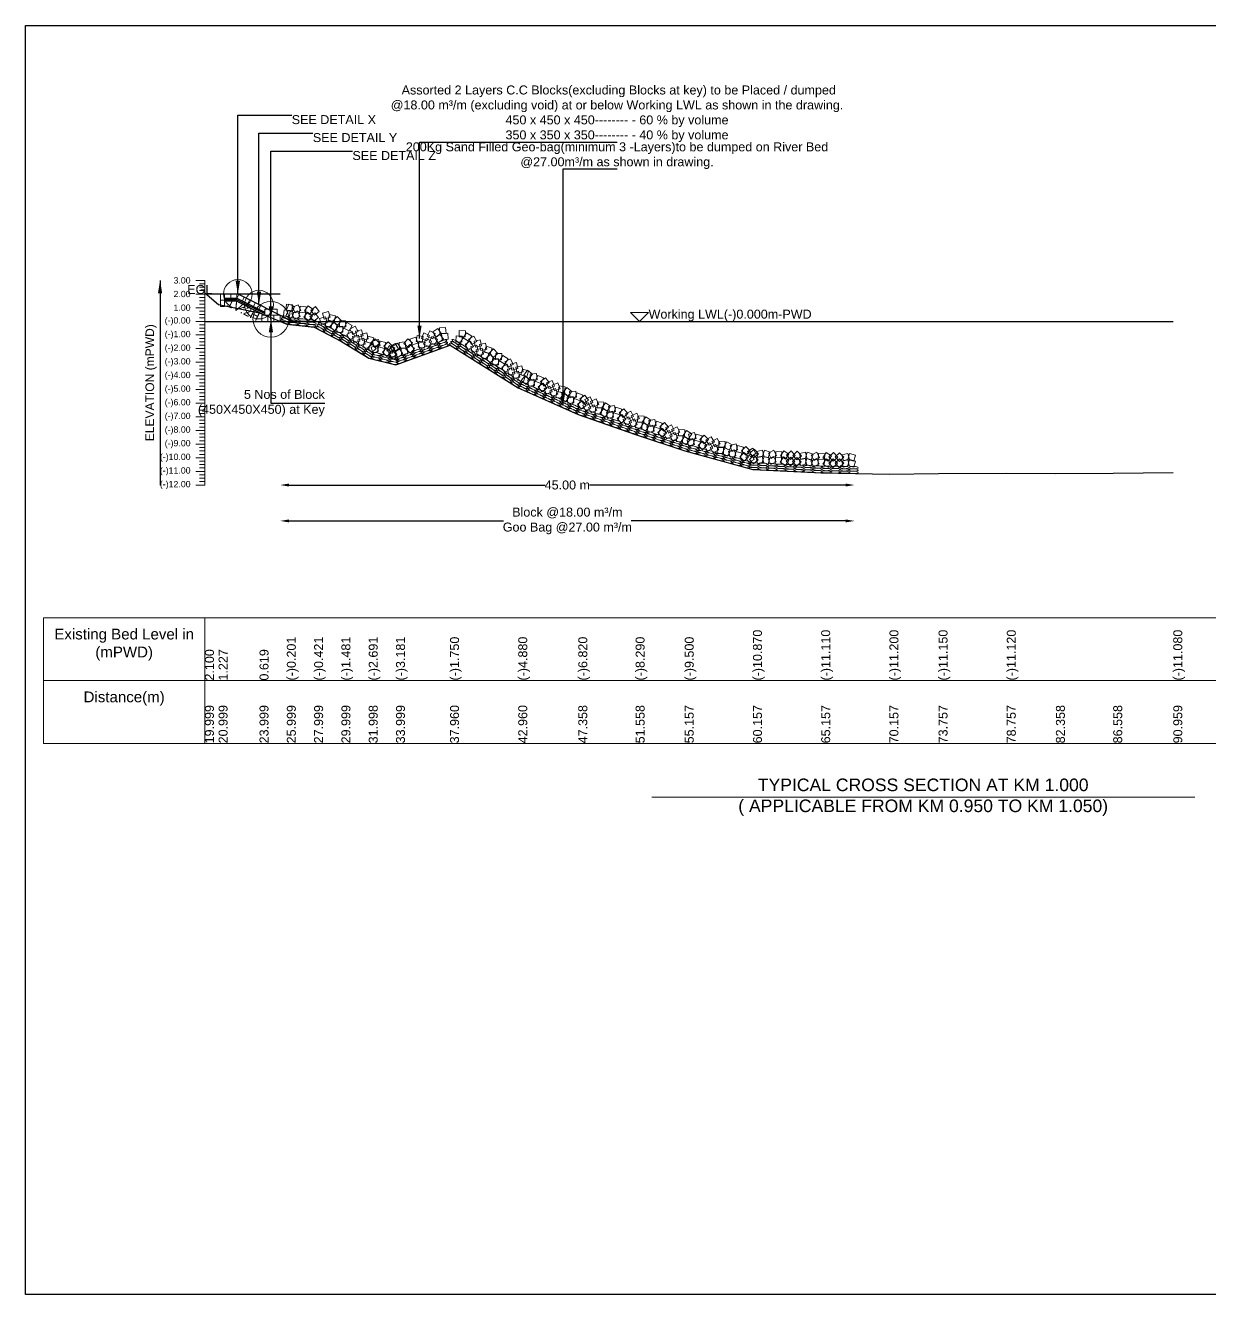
# Model space of a CAD drawing. Header units: inches. Extents: x 89000 to 1304432, y -10828 to 220529.
# Drawn here: x 353979 to 360574, y 163409 to 170480 of the extents above; entities that cross this region are included whole.
import ezdxf

# ---------------------------------------------------------------- set-up
doc = ezdxf.new("R2010")
doc.units = ezdxf.units.IN
doc.header["$LTSCALE"] = 7
doc.header["$MEASUREMENT"] = 0
for name, color, linetype, lineweight in [('Cross section Data Border', 7, 'Continuous', 9), ('Cross Section Labels', 7, 'Continuous', 9), ('Existing_Bed_Level for Xsection', 7, 'Continuous', 25), ('Long Section Labels', 7, 'Continuous', 9)]:
    doc.layers.add(name, color=color, linetype=linetype, lineweight=lineweight)
doc.styles.get("Standard").update_dxf_attribs({"font": 'arial.ttf'})
doc.dimstyles.new('Appron Lebeling Style', dxfattribs={"dimtxt": 50, "dimasz": 50, "dimexe": 0.18, "dimexo": 0.0625, "dimgap": 0.09, "dimtad": 0, "dimtih": 1, "dimtoh": 1, "dimdec": 4, "dimzin": 0, "dimdsep": 46, "dimtxsty": 'Standard', "dimcen": 0.09, "dimse1": 1, "dimse2": 1, "dimadec": 0, "dimazin": 0, "dimtfac": 1, "dimtdec": 4, "dimtofl": 0, "dimtmove": 0, "dimatfit": 3, "dimfxl": 1, "dimtolj": 1, "dimtzin": 0, "dimarcsym": 0})
doc.dimstyles.get("Standard").update_dxf_attribs({"dimtxt": 0.18, "dimasz": 0.18, "dimexe": 0.18, "dimexo": 0.0625, "dimgap": 0.09, "dimtad": 0, "dimtih": 1, "dimtoh": 1, "dimdec": 4, "dimzin": 0, "dimdsep": 46, "dimtxsty": 'Standard', "dimcen": 0.09, "dimadec": 0, "dimazin": 0, "dimtfac": 1, "dimtdec": 4, "dimtofl": 0, "dimtmove": 0, "dimatfit": 3, "dimfxl": 1, "dimtolj": 1, "dimtzin": 0, "dimarcsym": 0})

# ---------------------------------------------------------------- blocks, each defined once
blk = doc.blocks.new('*D21')
at = {"layer": 'Cross Section Labels', "color": 0, "lineweight": -2, "transparency": 16777216}
for p, q in [((355447.8, 167919.4), (356873.6, 167919.4)), ((358546.7, 167919.4), (357120.8, 167919.4))]:
    blk.add_line(p, q, dxfattribs=at)
at = {"layer": 'Cross Section Labels', "color": 0, "transparency": 16777216}
for points in [[(355447.8, 167927.7), (355447.8, 167911.1), (355397.8, 167919.4)], [(358546.7, 167927.7), (358546.7, 167911.1), (358596.7, 167919.4)]]:
    blk.add_solid(points, dxfattribs=at)
at = {"layer": 'Defpoints', "color": 0, "transparency": 16777216}
for p in [(355397.8, 168831.4), (358596.7, 167983.7), (358596.7, 167919.4)]:
    blk.add_point(p, dxfattribs=at)
at = {"layer": 'Cross Section Labels', "color": 0, "transparency": 16777216, "insert": (356997.2, 167919.4), "char_height": 50, "attachment_point": 5}
blk.add_mtext('\\A1;45.00 m', dxfattribs=at)
blk = doc.blocks.new('*D22')
at = {"layer": 'Cross Section Labels', "color": 0, "lineweight": -2, "transparency": 16777216}
for p, q in [((355447.8, 167719.4), (356641.6, 167719.4)), ((358546.7, 167719.4), (357352.9, 167719.4))]:
    blk.add_line(p, q, dxfattribs=at)
at = {"layer": 'Cross Section Labels', "color": 0, "transparency": 16777216}
for points in [[(355447.8, 167727.7), (355447.8, 167711.1), (355397.8, 167719.4)], [(358546.7, 167727.7), (358546.7, 167711.1), (358596.7, 167719.4)]]:
    blk.add_solid(points, dxfattribs=at)
at = {"layer": 'Defpoints', "color": 0, "transparency": 16777216}
for p in [(355397.8, 168831.4), (358596.7, 167983.7), (358596.7, 167719.4)]:
    blk.add_point(p, dxfattribs=at)
at = {"layer": 'Cross Section Labels', "color": 0, "transparency": 16777216, "insert": (356997.2, 167719.4), "char_height": 50, "attachment_point": 5}
blk.add_mtext('\\A1;Block @18.00 m³/m ^JGoo Bag @27.00 m³/m ', dxfattribs=at)

msp = doc.modelspace()

# ---------------------------------------------------------------- linework, layer by layer
msp.add_lwpolyline([(353979.0225, 170480.18743), (363979.0225, 170480.18743), (363979.0225, 163409.18743), (353979.0225, 163409.18743)], close=True)
at = {"layer": 'Cross section Data Border'}
msp.add_lwpolyline([(354079.0225, 167180.18743), (361197.39304, 167180.18743), (361197.39304, 166480.18743), (354079.0225, 166480.18743)], close=True, dxfattribs=at)
for points in [[(354979.0225, 167180.18743), (354979.0225, 166480.18743)], [(354079.0225, 166830.18743), (361197.39304, 166830.18743)]]:
    msp.add_lwpolyline(points, dxfattribs=at)
at = {"layer": 'Cross Section Labels'}
msp.add_lwpolyline([(357399.76027, 168831.38743), (357449.76027, 168881.38743), (357349.76027, 168881.38743)], close=True, dxfattribs=at)
msp.add_lwpolyline([(357467.0225, 166180.18743), (358979.0225, 166180.18743), (360491.0225, 166180.18743)], dxfattribs=at)
for centre, radius in [((355162.16027, 168983.38743), 80), ((355279.96027, 168924.48743), 80), ((355346.46027, 168842.78743), 100)]:
    msp.add_circle(centre, radius, dxfattribs=at)
at = {"layer": 'Existing_Bed_Level for Xsection'}
for points in [[(354979.0225, 168990.98743), (355055.01034, 168924.63943), (355283.00732, 168878.43143), (355435.02254, 168816.11143), (355586.99214, 168799.39143), (355739.00736, 168718.83143), (355890.97695, 168626.87143), (356042.99217, 168589.63143), (356344.06985, 168698.38743), (356724.04304, 168460.50743), (357058.32187, 168313.06743), (357377.49717, 168201.34743), (357651.0439, 168109.38743), (358031.04353, 168005.26743), (358411.04323, 167987.02743), (358791.04296, 167980.18743), (359064.64699, 167983.98743), (359444.64651, 167986.26743), (359718.28687, 167983.98743), (360037.47386, 167986.26743), (360371.95264, 167989.30743)], [(355397.76027, 168983.38743), (354979.0225, 168983.38743)], [(355466.16027, 168831.38743), (355166.97439, 168980.98037), (355162.16027, 168983.38743), (355156.77792, 168983.38743), (355088.37792, 168983.38743)], [(355088.37792, 168960.58743), (355156.77792, 168960.58743), (355312.26027, 168882.84625)], [(355088.37792, 168952.98743), (355154.9838, 168952.98743), (355312.26027, 168874.34919)], [(355088.37792, 168945.38743), (355153.18969, 168945.38743), (355312.26027, 168865.85214)], [(354979.0225, 168831.38743), (360371.95264, 168831.38743)]]:
    msp.add_lwpolyline(points, dxfattribs=at)
at = {"layer": 'Long Section Labels'}
for points in [[(354979.0225, 169059.38743), (354929.0225, 169059.38743)], [(354979.0225, 169040.38743), (354949.0225, 169040.38743)], [(354979.0225, 169021.38743), (354949.0225, 169021.38743)], [(354979.0225, 169002.38743), (354949.0225, 169002.38743)], [(354979.0225, 167919.38743), (354979.0225, 167995.38743), (354979.0225, 168071.38743), (354979.0225, 168147.38743), (354979.0225, 168223.38743), (354979.0225, 168299.38743), (354979.0225, 168375.38743), (354979.0225, 168451.38743), (354979.0225, 168527.38743), (354979.0225, 168603.38743), (354979.0225, 168679.38743), (354979.0225, 168755.38743), (354979.0225, 168831.38743), (354979.0225, 168907.38743), (354979.0225, 168983.38743), (354979.0225, 169059.38743)], [(354979.0225, 168983.38743), (354929.0225, 168983.38743)], [(354979.0225, 168964.38743), (354949.0225, 168964.38743)], [(354979.0225, 168945.38743), (354949.0225, 168945.38743)], [(354979.0225, 168926.38743), (354949.0225, 168926.38743)], [(354979.0225, 168907.38743), (354929.0225, 168907.38743)], [(354979.0225, 168888.38743), (354949.0225, 168888.38743)], [(354979.0225, 168869.38743), (354949.0225, 168869.38743)], [(354979.0225, 168831.38743), (354929.0225, 168831.38743)], [(354979.0225, 168850.38743), (354949.0225, 168850.38743)], [(354979.0225, 168812.38743), (354949.0225, 168812.38743)], [(354979.0225, 168793.38743), (354949.0225, 168793.38743)], [(354979.0225, 168755.38743), (354929.0225, 168755.38743)], [(354979.0225, 168774.38743), (354949.0225, 168774.38743)], [(354979.0225, 168736.38743), (354949.0225, 168736.38743)], [(354979.0225, 168717.38743), (354949.0225, 168717.38743)], [(354979.0225, 168679.38743), (354929.0225, 168679.38743)], [(354979.0225, 168698.38743), (354949.0225, 168698.38743)], [(354979.0225, 168660.38743), (354949.0225, 168660.38743)], [(354979.0225, 168603.38743), (354929.0225, 168603.38743)], [(354979.0225, 168641.38743), (354949.0225, 168641.38743)], [(354979.0225, 168622.38743), (354949.0225, 168622.38743)], [(354979.0225, 168584.38743), (354949.0225, 168584.38743)], [(354979.0225, 168527.38743), (354929.0225, 168527.38743)], [(354979.0225, 168565.38743), (354949.0225, 168565.38743)], [(354979.0225, 168546.38743), (354949.0225, 168546.38743)], [(354979.0225, 168508.38743), (354949.0225, 168508.38743)], [(354979.0225, 168451.38743), (354929.0225, 168451.38743)], [(354979.0225, 168489.38743), (354949.0225, 168489.38743)], [(354979.0225, 168470.38743), (354949.0225, 168470.38743)], [(354979.0225, 168432.38743), (354949.0225, 168432.38743)], [(354979.0225, 168375.38743), (354929.0225, 168375.38743)], [(354979.0225, 168413.38743), (354949.0225, 168413.38743)], [(354979.0225, 168394.38743), (354949.0225, 168394.38743)], [(354979.0225, 168299.38743), (354929.0225, 168299.38743)], [(354979.0225, 168356.38743), (354949.0225, 168356.38743)], [(354979.0225, 168337.38743), (354949.0225, 168337.38743)], [(354979.0225, 168318.38743), (354949.0225, 168318.38743)], [(354979.0225, 168223.38743), (354929.0225, 168223.38743)], [(354979.0225, 168280.38743), (354949.0225, 168280.38743)], [(354979.0225, 168261.38743), (354949.0225, 168261.38743)], [(354979.0225, 168242.38743), (354949.0225, 168242.38743)], [(354979.0225, 168204.38743), (354949.0225, 168204.38743)], [(354979.0225, 168185.38743), (354949.0225, 168185.38743)], [(354979.0225, 168166.38743), (354949.0225, 168166.38743)], [(354979.0225, 168147.38743), (354929.0225, 168147.38743)], [(354979.0225, 168128.38743), (354949.0225, 168128.38743)], [(354979.0225, 168109.38743), (354949.0225, 168109.38743)], [(354979.0225, 168090.38743), (354949.0225, 168090.38743)], [(354979.0225, 168071.38743), (354929.0225, 168071.38743)], [(354979.0225, 168052.38743), (354949.0225, 168052.38743)], [(354979.0225, 168033.38743), (354949.0225, 168033.38743)], [(354979.0225, 168014.38743), (354949.0225, 168014.38743)], [(354979.0225, 167995.38743), (354929.0225, 167995.38743)], [(354979.0225, 167976.38743), (354949.0225, 167976.38743)], [(354979.0225, 167957.38743), (354949.0225, 167957.38743)], [(354979.0225, 167938.38743), (354949.0225, 167938.38743)], [(354979.0225, 167919.38743), (354929.0225, 167919.38743)]]:
    msp.add_lwpolyline(points, dxfattribs=at)
for points in [[(355088.37792, 168983.38743), (355065.57792, 168983.38743), (355065.57792, 168949.18743), (355088.37792, 168949.18743)], [(355088.37792, 168949.18743), (355065.57792, 168949.18743), (355065.57792, 168914.98743), (355088.37792, 168914.98743)], [(355122.57792, 168983.38743), (355088.37792, 168983.38743), (355088.37792, 168960.58743), (355122.57792, 168960.58743)], [(355156.77792, 168983.38743), (355122.57792, 168983.38743), (355122.57792, 168960.58743), (355156.77792, 168960.58743)], [(355197.5638, 168965.68566), (355166.97439, 168980.98037), (355156.77792, 168960.58743), (355187.36733, 168945.29272)], [(355228.15321, 168950.39096), (355197.5638, 168965.68566), (355187.36733, 168945.29272), (355217.95674, 168929.99802)], [(355258.74262, 168935.09625), (355228.15321, 168950.39096), (355217.95674, 168929.99802), (355248.54615, 168914.70331)], [(355289.33203, 168919.80155), (355258.74262, 168935.09625), (355248.54615, 168914.70331), (355279.13556, 168899.40861)], [(355466.873, 168923.02566), (355432.94871, 168927.3595), (355428.61487, 168893.4352), (355462.53916, 168889.10136)], [(355477.97538, 168914.14937), (355446.10938, 168926.56702), (355433.69173, 168894.70102), (355465.55773, 168882.28337)], [(355319.92144, 168904.50684), (355289.33203, 168919.80155), (355279.13556, 168899.40861), (355309.72497, 168884.1139)], [(355329.36027, 168865.58743), (355295.16027, 168865.58743), (355295.16027, 168831.38743), (355329.36027, 168831.38743)], [(355346.46027, 168899.78743), (355312.26027, 168899.78743), (355312.26027, 168865.58743), (355346.46027, 168865.58743)], [(355363.56027, 168865.58743), (355329.36027, 168865.58743), (355329.36027, 168831.38743), (355363.56027, 168831.38743)], [(355380.66027, 168899.78743), (355346.46027, 168899.78743), (355346.46027, 168865.58743), (355380.66027, 168865.58743)], [(355397.76027, 168865.58743), (355363.56027, 168865.58743), (355363.56027, 168831.38743), (355397.76027, 168831.38743)], [(355453.90023, 168891.38159), (355419.97594, 168895.71543), (355415.6421, 168861.79113), (355449.56639, 168857.45729)], [(355474.2352, 168880.1545), (355442.3692, 168892.57216), (355429.95155, 168860.70616), (355461.81755, 168848.2885)], [(355494.87782, 168889.21931), (355463.55907, 168875.47972), (355477.29866, 168844.16098), (355508.61741, 168857.90057)], [(355498.618, 168923.21418), (355467.29926, 168909.47459), (355481.03885, 168878.15585), (355512.35759, 168891.89544)], [(355538.95063, 168878.07731), (355504.95577, 168881.81749), (355501.21558, 168847.82262), (355535.21045, 168844.08244)], [(355542.69082, 168912.07217), (355508.69595, 168915.81236), (355504.95577, 168881.81749), (355538.95063, 168878.07731)], [(355577.9792, 168862.89099), (355550.39676, 168883.11101), (355530.17675, 168855.52857), (355557.75919, 168835.30855)], [(355581.71939, 168896.88586), (355554.13695, 168917.10588), (355533.91693, 168889.52344), (355561.49937, 168869.30342)], [(355590.72712, 168879.50654), (355564.0359, 168858.12388), (355585.41856, 168831.43265), (355612.10979, 168852.81532)], [(355594.46731, 168913.50141), (355567.77608, 168892.11874), (355589.15875, 168865.42752), (355615.84997, 168886.81018)], [(355660.27056, 168823.78785), (355650.21347, 168856.47569), (355617.52562, 168846.4186), (355627.58271, 168813.73076)], [(355676.28495, 168854.00671), (355666.22786, 168886.69455), (355633.54002, 168876.63746), (355643.59711, 168843.94962)], [(355705.61951, 168862.15506), (355672.28397, 168869.79587), (355664.64316, 168836.46033), (355697.9787, 168828.81952)], [(355739.51751, 168834.16566), (355714.47783, 168857.46062), (355691.18288, 168832.42094), (355716.22255, 168809.12599)], [(355689.60512, 168831.9362), (355656.26958, 168839.57701), (355648.62877, 168806.24147), (355681.96431, 168798.60066)], [(355723.50312, 168803.94681), (355698.46344, 168827.24176), (355675.16849, 168802.20209), (355700.20816, 168778.90713)], [(355746.03373, 168804.75922), (355711.8555, 168803.53912), (355713.07559, 168769.36089), (355747.25382, 168770.58099)], [(355762.04812, 168834.97807), (355727.86989, 168833.75798), (355729.08998, 168799.57975), (355763.26821, 168800.79984)], [(355782.89014, 168778.1479), (355752.67128, 168794.16229), (355736.65689, 168763.94343), (355766.87575, 168747.92904)], [(355798.90453, 168808.36676), (355768.68567, 168824.38115), (355752.67128, 168794.16229), (355782.89014, 168778.1479)], [(355832.90231, 168774.61087), (355816.39742, 168804.56464), (355786.44364, 168788.05975), (355802.94853, 168758.10598)], [(356275.63124, 168791.69154), (356247.57261, 168772.13769), (356267.12646, 168744.07906), (356295.18509, 168763.63291)], [(356319.13787, 168797.98867), (356285.06029, 168795.09753), (356287.95143, 168761.01995), (356322.02901, 168763.91109)], [(355815.1965, 168745.35092), (355798.69161, 168775.3047), (355768.73784, 168758.79981), (355785.24273, 168728.84603)], [(355833.75525, 168755.05447), (355800.54219, 168746.89769), (355808.69898, 168713.68464), (355841.91203, 168721.84142)], [(355851.46105, 168784.31442), (355818.248, 168776.15763), (355826.40479, 168742.94458), (355859.61784, 168751.10137)], [(355871.18195, 168704.15209), (355862.99872, 168737.35864), (355829.79217, 168729.1754), (355837.9754, 168695.96886)], [(355888.88775, 168733.41203), (355880.70452, 168766.61858), (355847.49798, 168758.43535), (355855.68121, 168725.2288)], [(355900.93216, 168710.62022), (355868.08472, 168720.1431), (355858.56184, 168687.29565), (355891.40929, 168677.77278)], [(355918.63797, 168739.88017), (355885.79052, 168749.40305), (355876.26765, 168716.5556), (355909.1151, 168707.03272)], [(355950.89059, 168710.00963), (355927.2152, 168734.68991), (355902.53492, 168711.01452), (355926.21031, 168686.33424)], [(355944.91114, 168730.42777), (355912.06921, 168720.88586), (355921.61112, 168688.04394), (355954.45304, 168697.58585)], [(355987.15656, 168713.63843), (355953.93878, 168721.77597), (355945.80124, 168688.5582), (355979.01902, 168680.42066)], [(356023.87379, 168693.49648), (355999.16097, 168717.13789), (355975.51956, 168692.42507), (356000.23238, 168668.78366)], [(356093.97727, 168716.65562), (356059.89969, 168713.76448), (356062.79084, 168679.6869), (356096.86841, 168682.57804)], [(356108.5151, 168733.88756), (356086.45256, 168707.75552), (356112.58461, 168685.69297), (356134.64715, 168711.82502)], [(356152.98905, 168743.30168), (356120.82325, 168731.68267), (356132.44226, 168699.51687), (356164.60806, 168711.13588)], [(356194.7164, 168746.86284), (356161.04689, 168752.86322), (356155.04651, 168719.19372), (356188.71601, 168713.19334)], [(356206.3354, 168714.69704), (356172.6659, 168720.69742), (356166.66552, 168687.02792), (356200.33502, 168681.02754)], [(356198.84043, 168767.39521), (356184.29933, 168736.44047), (356215.25408, 168721.89936), (356229.79518, 168752.85411)], [(356210.45944, 168735.22941), (356195.91834, 168704.27467), (356226.87308, 168689.73356), (356241.41418, 168720.68831)], [(356261.95443, 168764.49123), (356230.98812, 168779.00768), (356216.47167, 168748.04136), (356247.43799, 168733.52491)], [(356273.57344, 168732.32543), (356242.60713, 168746.84188), (356228.09068, 168715.87556), (356259.05699, 168701.35911)], [(356287.25025, 168759.52575), (356259.19162, 168739.9719), (356278.74547, 168711.91326), (356306.8041, 168731.46711)], [(356330.75688, 168765.82287), (356296.6793, 168762.93173), (356299.57044, 168728.85415), (356333.64802, 168731.74529)], [(356411.46163, 168749.65549), (356377.28423, 168750.89838), (356376.04133, 168716.72098), (356410.21874, 168715.47809)], [(356429.60936, 168778.64342), (356395.43195, 168779.88631), (356394.18906, 168745.70891), (356428.36647, 168744.46602)], [(356446.30724, 168720.46061), (356417.31931, 168738.60834), (356399.17159, 168709.62041), (356428.15952, 168691.47268)], [(356464.45497, 168749.44854), (356435.46704, 168767.59627), (356417.31931, 168738.60834), (356446.30724, 168720.46061)], [(356474.85197, 168689.81666), (356458.80347, 168720.01742), (356428.60271, 168703.96891), (356444.65122, 168673.76816)], [(356492.9997, 168718.80459), (356476.95119, 168749.00535), (356446.75044, 168732.95684), (356462.79895, 168702.75609)], [(356511.70354, 168728.22544), (356478.37055, 168720.57353), (356486.02246, 168687.24054), (356519.35545, 168694.89245)], [(355933.18478, 168680.74968), (355909.50939, 168705.42996), (355884.82912, 168681.75458), (355908.5045, 168657.0743)], [(355936.7736, 168697.21), (355903.93167, 168687.66809), (355913.47358, 168654.82617), (355946.3155, 168664.36807)], [(355979.01902, 168680.42066), (355945.80124, 168688.5582), (355937.6637, 168655.34042), (355970.88148, 168647.20289)], [(356015.73625, 168660.27871), (355991.02343, 168683.92012), (355967.38202, 168659.20729), (355992.09484, 168635.56588)], [(356036.79384, 168683.15818), (356005.82752, 168697.67463), (355991.31107, 168666.70831), (356022.27739, 168652.19186)], [(356030.54037, 168675.09168), (356001.29069, 168657.36892), (356019.01345, 168628.11924), (356048.26313, 168645.842)], [(356048.41284, 168650.99238), (356017.44653, 168665.50883), (356002.93008, 168634.54251), (356033.8964, 168620.02606)], [(356038.67791, 168708.30946), (356009.42823, 168690.5867), (356027.15099, 168661.33702), (356056.40067, 168679.05977)], [(356050.47065, 168710.35849), (356022.41201, 168690.80464), (356041.96586, 168662.74601), (356070.0245, 168682.29986)], [(356062.08965, 168678.19269), (356034.03102, 168658.63884), (356053.58487, 168630.58021), (356081.6435, 168650.13406)], [(356105.59628, 168684.48982), (356071.5187, 168681.59868), (356074.40984, 168647.5211), (356108.48742, 168650.41224)], [(356120.13411, 168701.72177), (356098.07156, 168675.58972), (356124.20361, 168653.52717), (356146.26616, 168679.65922)], [(356164.60806, 168711.13588), (356132.44226, 168699.51687), (356144.06126, 168667.35107), (356176.22706, 168678.97008)], [(356493.55581, 168699.23751), (356460.22282, 168691.5856), (356467.87474, 168658.25261), (356501.20773, 168665.90452)], [(356530.20587, 168647.77312), (356522.52742, 168681.10001), (356489.20053, 168673.42155), (356496.87899, 168640.09467)], [(356548.3536, 168676.76105), (356540.67515, 168710.08794), (356507.34826, 168702.40948), (356515.02671, 168669.0826)], [(356560.05081, 168653.78912), (356527.35163, 168663.80929), (356517.33146, 168631.11011), (356550.03064, 168621.08994)], [(356578.19853, 168682.77705), (356545.49935, 168692.79722), (356535.47919, 168660.09804), (356568.17836, 168650.07787)], [(356591.84649, 168623.43265), (356568.5483, 168648.46931), (356543.51164, 168625.17112), (356566.80983, 168600.13446)], [(356609.99421, 168652.42058), (356586.69602, 168677.45724), (356561.65936, 168654.15905), (356584.95756, 168629.12239)], [(356632.52487, 168651.60935), (356598.34746, 168652.85224), (356597.10457, 168618.67483), (356631.28198, 168617.43194)], [(356614.37714, 168622.62142), (356580.19974, 168623.86431), (356578.95685, 168589.6869), (356613.13425, 168588.44401)], [(356649.22275, 168593.42654), (356620.23482, 168611.57427), (356602.0871, 168582.58634), (356631.07503, 168564.43861)], [(356667.37048, 168622.41447), (356638.38255, 168640.5622), (356620.23482, 168611.57427), (356649.22275, 168593.42654)], [(356677.76749, 168562.78259), (356661.71898, 168592.98334), (356631.51823, 168576.93484), (356647.56673, 168546.73408)], [(356695.91521, 168591.77052), (356679.8667, 168621.97127), (356649.66595, 168605.92277), (356665.71446, 168575.72201)], [(356714.61905, 168601.19137), (356681.28606, 168593.53946), (356688.93797, 168560.20647), (356722.27096, 168567.85838)], [(356751.26911, 168549.72698), (356743.59066, 168583.05387), (356710.26377, 168575.37541), (356717.94222, 168542.04853)], [(356696.47133, 168572.20344), (356663.13833, 168564.55153), (356670.79025, 168531.21854), (356704.12324, 168538.87045)], [(356733.12139, 168520.73905), (356725.44293, 168554.06593), (356692.11605, 168546.38748), (356699.7945, 168513.0606)], [(356762.96632, 168526.75505), (356730.26714, 168536.77521), (356720.24697, 168504.07604), (356752.94615, 168494.05587)], [(356781.11404, 168555.74298), (356748.41487, 168565.76314), (356738.3947, 168533.06397), (356771.09388, 168523.0438)], [(356788.88196, 168506.17209), (356762.23319, 168527.60765), (356740.79763, 168500.95889), (356767.44639, 168479.52333)], [(356802.68363, 168537.46352), (356776.03487, 168558.89908), (356754.59931, 168532.25032), (356781.24807, 168510.81476)], [(356811.29596, 168508.6013), (356777.29374, 168504.92854), (356780.96649, 168470.92633), (356814.96871, 168474.59908)], [(356825.09763, 168539.89273), (356791.09542, 168536.21998), (356794.76817, 168502.21776), (356828.77039, 168505.89051)], [(356863.77089, 168515.99844), (356832.47946, 168529.80012), (356818.67778, 168498.50869), (356849.96921, 168484.70701)], [(356896.4163, 168489.76621), (356876.20145, 168517.35243), (356848.61523, 168497.13757), (356868.83008, 168469.55135)], [(356849.96921, 168484.70701), (356818.67778, 168498.50869), (356804.8761, 168467.21726), (356836.16753, 168453.41558)], [(356882.61463, 168458.47477), (356862.39977, 168486.06099), (356834.81355, 168465.84614), (356855.02841, 168438.25992)], [(356899.77359, 168470.48127), (356867.88302, 168458.12685), (356880.23745, 168426.23628), (356912.12801, 168438.59071)], [(356913.57527, 168501.7727), (356881.6847, 168489.41828), (356894.03913, 168457.52771), (356925.92969, 168469.88214)], [(356943.42722, 168424.80665), (356931.0474, 168456.68737), (356899.16668, 168444.30755), (356911.5465, 168412.42683)], [(356957.2289, 168456.09808), (356944.84908, 168487.9788), (356912.96836, 168475.59898), (356925.34818, 168443.71826)], [(356972.10047, 168435.04172), (356938.30209, 168440.26751), (356933.07629, 168406.46913), (356966.87468, 168401.24333)], [(356985.90215, 168466.33315), (356952.10376, 168471.55895), (356946.87797, 168437.76056), (356980.67635, 168432.53476)], [(357021.72365, 168440.85178), (356995.07489, 168462.28734), (356973.63933, 168435.63857), (357000.28809, 168414.20301)], [(357044.13766, 168443.28098), (357010.13544, 168439.60823), (357013.80819, 168405.60601), (357047.81041, 168409.27876)], [(357082.81091, 168419.3867), (357051.51948, 168433.18837), (357037.7178, 168401.89694), (357069.00923, 168388.09526)], [(357007.92198, 168409.56034), (356981.27321, 168430.99591), (356959.83765, 168404.34714), (356986.48641, 168382.91158)], [(357030.33598, 168411.98955), (356996.33376, 168408.3168), (357000.00651, 168374.31458), (357034.00873, 168377.98733)], [(357069.00923, 168388.09526), (357037.7178, 168401.89694), (357023.91612, 168370.60551), (357055.20755, 168356.80383)], [(357101.65465, 168361.86303), (357081.43979, 168389.44925), (357053.85357, 168369.23439), (357074.06843, 168341.64817)], [(357115.45632, 168393.15446), (357095.24147, 168420.74068), (357067.65525, 168400.52582), (357087.8701, 168372.9396)], [(357113.84598, 168378.43729), (357083.02546, 168363.61381), (357097.84894, 168332.79329), (357128.66946, 168347.61677)], [(357125.14474, 168410.71697), (357094.32422, 168395.89349), (357109.1477, 168365.07297), (357139.96822, 168379.89645)], [(357160.95551, 168336.33618), (357146.10749, 168367.14489), (357115.29878, 168352.29687), (357130.1468, 168321.48816)], [(357172.25427, 168368.61587), (357157.40625, 168399.42457), (357126.59754, 168384.57655), (357141.44556, 168353.76785)], [(357200.03407, 168381.0736), (357165.92944, 168383.62593), (357163.37711, 168349.5213), (357197.48174, 168346.96897)], [(357237.74808, 168358.48746), (357209.4965, 168377.76149), (357190.22247, 168349.50991), (357218.47405, 168330.23588)], [(357259.90171, 168362.67138), (357226.2935, 168356.33667), (357232.6282, 168322.72847), (357266.23641, 168329.06317)], [(357188.7353, 168348.79391), (357154.63068, 168351.34624), (357152.07835, 168317.24161), (357186.18298, 168314.68929)], [(357226.44932, 168326.20777), (357198.19774, 168345.48181), (357178.9237, 168317.23023), (357207.17528, 168297.9562)], [(357248.60294, 168330.39169), (357214.99474, 168324.05699), (357221.32944, 168290.44878), (357254.93765, 168296.78349)], [(357289.0351, 168309.61193), (357256.75542, 168320.9107), (357245.45665, 168288.63101), (357277.73634, 168277.33225)], [(357300.33386, 168341.89162), (357268.05418, 168353.19038), (357256.75542, 168320.9107), (357289.0351, 168309.61193)], [(357323.64189, 168286.02754), (357301.32073, 168311.93904), (357275.40923, 168289.61788), (357297.73039, 168263.70638)], [(357334.94065, 168318.30723), (357312.61949, 168344.21872), (357286.70799, 168321.89756), (357309.02916, 168295.98606)], [(357339.80376, 168299.34595), (357308.98324, 168284.52247), (357323.80672, 168253.70195), (357354.62724, 168268.52543)], [(357351.10253, 168331.62563), (357320.28201, 168316.80215), (357335.10549, 168285.98163), (357365.92601, 168300.80511)], [(357398.21205, 168289.52452), (357383.36403, 168320.33323), (357352.55533, 168305.48521), (357367.40335, 168274.6765)], [(357424.74113, 168302.57544), (357390.60749, 168304.70497), (357388.47796, 168270.57134), (357422.6116, 168268.44181)], [(357462.73211, 168280.45836), (357434.24387, 168299.38084), (357415.3214, 168270.8926), (357443.80964, 168251.97012)], [(357386.91329, 168257.24484), (357372.06527, 168288.05355), (357341.25656, 168273.20553), (357356.10458, 168242.39682)], [(357413.84322, 168270.15823), (357379.70958, 168272.28776), (357377.58005, 168238.15412), (357411.71369, 168236.02459)], [(357451.83421, 168248.04115), (357423.34597, 168266.96363), (357404.42349, 168238.47539), (357432.91173, 168219.55291)], [(357473.93429, 168252.49926), (357440.40716, 168245.74859), (357447.15783, 168212.22146), (357480.68496, 168218.97213)], [(357484.8322, 168284.91647), (357451.30507, 168278.16581), (357458.05573, 168244.63868), (357491.58287, 168251.38934)], [(357514.62083, 168232.22211), (357482.20362, 168243.12002), (357471.30571, 168210.7028), (357503.72292, 168199.8049)], [(357525.51874, 168264.63932), (357493.10153, 168275.53723), (357482.20362, 168243.12002), (357514.62083, 168232.22211)], [(357549.51721, 168209.06835), (357526.87668, 168234.70127), (357501.24376, 168212.06074), (357523.88429, 168186.42783)], [(357560.41511, 168241.48557), (357537.77459, 168267.11848), (357512.14167, 168244.47796), (357534.78219, 168218.84504)], [(357565.51281, 168222.586), (357534.87833, 168207.38175), (357550.08258, 168176.74728), (357580.71706, 168191.95153)], [(357576.41071, 168255.00321), (357545.77624, 168239.79896), (357560.98049, 168209.16449), (357591.61496, 168224.36874)], [(357624.03831, 168213.48909), (357608.80967, 168244.11144), (357578.18732, 168228.8828), (357593.41596, 168198.26045)], [(357651.66161, 168226.29009), (357617.52797, 168228.41962), (357615.39844, 168194.28599), (357649.53208, 168192.15646)], [(357689.6526, 168204.17301), (357661.16436, 168223.09549), (357642.24188, 168194.60725), (357670.73012, 168175.68477)], [(357613.1404, 168181.07188), (357597.91176, 168211.69423), (357567.28941, 168196.46559), (357582.51805, 168165.84324)], [(357640.7637, 168193.87288), (357606.63007, 168196.00241), (357604.50054, 168161.86878), (357638.63417, 168159.73924)], [(357678.75469, 168171.7558), (357650.26645, 168190.67828), (357631.34397, 168162.19004), (357659.83221, 168143.26756)], [(357696.97582, 168178.93713), (357663.8866, 168170.29169), (357672.53204, 168137.20247), (357705.62126, 168145.84791)], [(357706.01351, 168211.92137), (357672.92429, 168203.27593), (357681.56973, 168170.18671), (357714.65895, 168178.83215)], [(357738.74914, 168161.00539), (357705.7649, 168170.04308), (357696.72721, 168137.05883), (357729.71145, 168128.02114)], [(357747.78683, 168193.98963), (357714.80259, 168203.02732), (357705.7649, 168170.04308), (357738.74914, 168161.00539)], [(357774.90516, 168139.87258), (357750.84425, 168164.17716), (357726.53967, 168140.11626), (357750.60057, 168115.81167)], [(357783.94285, 168172.85682), (357759.88195, 168197.16141), (357735.57736, 168173.1005), (357759.63826, 168148.79592)], [(357790.10655, 168154.27756), (357760.38582, 168137.35663), (357777.30675, 168107.63589), (357807.02749, 168124.55683)], [(357799.14424, 168187.2618), (357769.42351, 168170.34087), (357786.34445, 168140.62014), (357816.06518, 168157.54107)], [(357849.05451, 168148.52195), (357832.10991, 168178.2292), (357802.40266, 168161.2846), (357819.34726, 168131.57736)], [(357875.90554, 168162.87237), (357841.70604, 168163.0583), (357841.52011, 168128.85881), (357875.71961, 168128.67288)], [(357915.09224, 168142.95046), (357885.5745, 168160.22307), (357868.30189, 168130.70533), (357897.81963, 168113.43272)], [(357936.9032, 168148.65754), (357903.81398, 168140.0121), (357912.45942, 168106.92288), (357945.54864, 168115.56832)], [(357840.01682, 168115.53771), (357823.07222, 168145.24496), (357793.36497, 168128.30036), (357810.30957, 168098.59311)], [(357866.86785, 168129.88813), (357832.66835, 168130.07406), (357832.48242, 168095.87456), (357866.68192, 168095.68864)], [(357906.05455, 168109.96622), (357876.53681, 168127.23883), (357859.2642, 168097.72109), (357888.78194, 168080.44848)], [(357927.86551, 168115.67329), (357894.77629, 168107.02786), (357903.42173, 168073.93864), (357936.51095, 168082.58408)], [(357969.63882, 168097.74155), (357936.65458, 168106.77924), (357927.61689, 168073.795), (357960.60113, 168064.75731)], [(357978.67651, 168130.72579), (357945.69227, 168139.76348), (357936.65458, 168106.77924), (357969.63882, 168097.74155)], [(358005.79484, 168076.60874), (357981.73394, 168100.91333), (357957.42935, 168076.85243), (357981.49026, 168052.54784)], [(358014.83253, 168109.59298), (357990.77163, 168133.89757), (357966.46704, 168109.83667), (357990.52795, 168085.53208)], [(358020.99624, 168091.01373), (357991.27551, 168074.09279), (358008.19644, 168044.37206), (358037.91717, 168061.293)], [(358030.03393, 168123.99797), (358000.3132, 168107.07703), (358017.23413, 168077.3563), (358046.95486, 168094.27724)], [(358059.71624, 168059.82509), (358036.71038, 168085.13062), (358011.40484, 168062.12476), (358034.41071, 168036.81922)], [(358061.35596, 168093.98576), (358038.35009, 168119.29129), (358013.04456, 168096.28543), (358036.05042, 168070.97989)], [(358082.79887, 168079.67716), (358049.37926, 168072.41287), (358056.64356, 168038.99326), (358090.06316, 168046.25756)], [(358084.43858, 168113.83783), (358051.01898, 168106.57354), (358058.28327, 168073.15393), (358091.70288, 168080.41822)], [(358125.38288, 168068.76469), (358092.81269, 168079.1965), (358082.38088, 168046.6263), (358114.95107, 168036.1945)], [(358127.02259, 168102.92536), (358094.4524, 168113.35717), (358084.0206, 168080.78697), (358116.59079, 168070.35517)], [(358145.42812, 168079.08345), (358115.01489, 168063.44135), (358130.65698, 168033.02812), (358161.07022, 168048.67021)], [(358147.06784, 168113.24412), (358116.6546, 168097.60202), (358132.29669, 168067.18879), (358162.70993, 168082.83088)], [(358191.74313, 168104.83722), (358157.58246, 168106.47693), (358155.94274, 168072.31626), (358190.10341, 168070.67655)], [(358231.63279, 168092.08307), (358202.85756, 168110.56621), (358184.37442, 168081.79099), (358213.14964, 168063.30784)], [(358243.33334, 168109.45209), (358218.0095, 168086.46638), (358240.9952, 168061.14254), (358266.31905, 168084.12824)], [(358300.48064, 168082.50776), (358277.47478, 168107.8133), (358252.16924, 168084.80743), (358275.17511, 168059.5019)], [(358323.56327, 168102.35984), (358290.14366, 168095.09554), (358297.40796, 168061.67594), (358330.82756, 168068.94023)], [(358366.14728, 168091.44736), (358333.57709, 168101.87917), (358323.14528, 168069.30898), (358355.71547, 168058.87717)], [(358386.19252, 168101.76612), (358355.77929, 168086.12403), (358371.42138, 168055.71079), (358401.83462, 168071.35289)], [(358430.86781, 168093.35922), (358396.70714, 168094.99894), (358395.06743, 168060.83827), (358429.2281, 168059.19855)], [(358467.92702, 168082.35214), (358438.61094, 168099.96486), (358420.99822, 168070.64879), (358450.3143, 168053.03607)], [(358479.10193, 168100.06392), (358454.47812, 168076.32982), (358478.21223, 168051.706), (358502.83604, 168075.44011)], [(358537.03085, 168074.84387), (358513.27714, 168099.44877), (358488.67224, 168075.69506), (358512.42594, 168051.09016)], [(358559.50833, 168095.3786), (358526.32137, 168087.11629), (358534.58368, 168053.92933), (358567.77064, 168062.19164)], [(358602.40017, 168085.74687), (358569.53206, 168095.19817), (358560.08076, 168062.33006), (358592.94887, 168052.87876)], [(358190.10341, 168070.67655), (358155.94274, 168072.31626), (358154.30303, 168038.15559), (358188.4637, 168036.51588)], [(358229.99307, 168057.9224), (358201.21785, 168076.40554), (358182.73471, 168047.63032), (358211.50993, 168029.14717)], [(358241.69363, 168075.29142), (358216.36978, 168052.30571), (358239.35549, 168026.98187), (358264.67934, 168049.96757)], [(358298.84093, 168048.34709), (358275.83506, 168073.65263), (358250.52953, 168050.64676), (358273.53539, 168025.34123)], [(358321.92355, 168068.19917), (358288.50395, 168060.93487), (358295.76824, 168027.51527), (358329.18785, 168034.77956)], [(358364.50757, 168057.28669), (358331.93738, 168067.7185), (358321.50557, 168035.14831), (358354.07576, 168024.7165)], [(358384.55281, 168067.60545), (358354.13957, 168051.96336), (358369.78167, 168021.55012), (358400.1949, 168037.19222)], [(358429.2281, 168059.19855), (358395.06743, 168060.83827), (358393.42772, 168026.6776), (358427.58838, 168025.03788)], [(358467.31152, 168048.15768), (358437.99544, 168065.7704), (358420.38272, 168036.45433), (358449.6988, 168018.84161)], [(358478.48643, 168065.86946), (358453.86262, 168042.13536), (358477.59673, 168017.51154), (358502.22054, 168041.24565)], [(358536.41535, 168040.64941), (358512.66164, 168065.25431), (358488.05673, 168041.5006), (358511.81044, 168016.8957)], [(358558.89283, 168061.18414), (358525.70587, 168052.92183), (358533.96818, 168019.73487), (358567.15514, 168027.99718)], [(358601.78467, 168051.55241), (358568.91656, 168061.00371), (358559.46526, 168028.13559), (358592.33337, 168018.68429)]]:
    msp.add_lwpolyline(points, close=True, dxfattribs=at)
for centre, major_axis in [((355433.41488, 168851.67941), (23.40255, -9.59408)), ((355423.61323, 168827.77056), (23.40255, -9.59408)), ((355428.51406, 168839.72498), (23.40255, -9.59408)), ((355471.12186, 168818.63869), (25.14109, -2.76607)), ((355472.53482, 168831.48119), (25.14109, -2.76607)), ((355473.94778, 168844.3237), (25.14109, -2.76607)), ((355521.40405, 168813.10654), (25.14109, -2.76607)), ((355522.81701, 168825.94905), (25.14109, -2.76607)), ((355524.22997, 168838.79155), (25.14109, -2.76607)), ((355571.68624, 168807.57439), (25.14109, -2.76607)), ((355573.0992, 168820.4169), (25.14109, -2.76607)), ((355574.51215, 168833.2594), (25.14109, -2.76607)), ((355620.48033, 168788.95552), (22.34852, -11.84353)), ((355626.53022, 168800.37154), (22.34852, -11.84353)), ((355632.5801, 168811.78755), (22.34852, -11.84353)), ((355671.22726, 168776.68447), (22.34852, -11.84353)), ((355677.27714, 168788.10048), (22.34852, -11.84353)), ((355665.17738, 168765.26846), (22.34852, -11.84353)), ((355709.87443, 168741.5814), (22.34852, -11.84353)), ((355715.92431, 168752.99741), (22.34852, -11.84353)), ((355721.97419, 168764.41342), (22.34852, -11.84353)), ((355754.49307, 168717.01136), (21.63935, -13.09443)), ((355761.18193, 168728.06512), (21.63935, -13.09443)), ((355767.87079, 168739.11887), (21.63935, -13.09443)), ((355804.46064, 168701.87626), (21.63935, -13.09443)), ((355811.1495, 168712.93002), (21.63935, -13.09443)), ((356302.02421, 168717.54229), (23.7884, 8.5929)), ((356306.41361, 168705.39076), (23.7884, 8.5929)), ((356369.22762, 168705.5021), (21.43818, -13.42125)), ((356376.08342, 168716.4531), (21.43818, -13.42125)), ((355797.77178, 168690.8225), (21.63935, -13.09443)), ((355841.05049, 168664.63365), (21.63935, -13.09443)), ((355847.73935, 168675.6874), (21.63935, -13.09443)), ((355854.42821, 168686.74116), (21.63935, -13.09443)), ((355884.3292, 168638.44479), (21.63935, -13.09443)), ((355891.01806, 168649.49855), (21.63935, -13.09443)), ((355897.70692, 168660.5523), (21.63935, -13.09443)), ((355933.37723, 168636.43745), (24.56639, -6.01816)), ((355936.45141, 168648.98639), (24.56639, -6.01816)), ((355985.58419, 168636.95006), (24.56639, -6.01816)), ((356064.14025, 168631.61327), (23.7884, 8.5929)), ((356111.71705, 168648.79908), (23.7884, 8.5929)), ((356116.10645, 168636.64755), (23.7884, 8.5929)), ((356159.29384, 168665.98488), (23.7884, 8.5929)), ((356163.68324, 168653.83335), (23.7884, 8.5929)), ((356168.07264, 168641.68183), (23.7884, 8.5929)), ((356206.87063, 168683.17068), (23.7884, 8.5929)), ((356211.26003, 168671.01916), (23.7884, 8.5929)), ((356215.64943, 168658.86763), (23.7884, 8.5929)), ((356254.44742, 168700.35648), (23.7884, 8.5929)), ((356258.83682, 168688.20496), (23.7884, 8.5929)), ((356263.22623, 168676.05344), (23.7884, 8.5929)), ((356310.80302, 168693.23924), (23.7884, 8.5929)), ((356362.37181, 168694.55111), (21.43818, -13.42125)), ((356405.24818, 168667.70861), (21.43818, -13.42125)), ((356412.10399, 168678.6596), (21.43818, -13.42125)), ((356418.95979, 168689.6106), (21.43818, -13.42125)), ((356448.12455, 168640.86611), (21.43818, -13.42125)), ((356454.98036, 168651.8171), (21.43818, -13.42125)), ((356461.83616, 168662.7681), (21.43818, -13.42125)), ((356504.71253, 168635.9256), (21.43818, -13.42125)), ((355930.30305, 168623.88852), (24.56639, -6.01816)), ((355979.43582, 168611.85219), (24.56639, -6.01816)), ((355982.51001, 168624.40113), (24.56639, -6.01816)), ((356028.5686, 168599.81587), (24.56639, -6.01816)), ((356031.64278, 168612.3648), (24.56639, -6.01816)), ((356034.71696, 168624.91374), (24.56639, -6.01816)), ((356068.52966, 168619.46175), (23.7884, 8.5929)), ((356072.91906, 168607.31023), (23.7884, 8.5929)), ((356120.49585, 168624.49603), (23.7884, 8.5929)), ((356491.00092, 168614.0236), (21.43818, -13.42125)), ((356497.85673, 168624.9746), (21.43818, -13.42125)), ((356533.87729, 168587.1811), (21.43818, -13.42125)), ((356540.7331, 168598.1321), (21.43818, -13.42125)), ((356547.5889, 168609.0831), (21.43818, -13.42125)), ((356576.75366, 168560.3386), (21.43818, -13.42125)), ((356583.60947, 168571.2896), (21.43818, -13.42125)), ((356590.46527, 168582.24059), (21.43818, -13.42125)), ((356619.63003, 168533.4961), (21.43818, -13.42125)), ((356626.48584, 168544.4471), (21.43818, -13.42125)), ((356633.34164, 168555.39809), (21.43818, -13.42125)), ((356662.5064, 168506.6536), (21.43818, -13.42125)), ((356669.36221, 168517.6046), (21.43818, -13.42125)), ((356676.21801, 168528.55559), (21.43818, -13.42125)), ((356712.23857, 168490.7621), (21.43818, -13.42125)), ((356719.09438, 168501.71309), (21.43818, -13.42125)), ((356705.38277, 168479.8111), (21.43818, -13.42125)), ((356749.09013, 168456.5204), (23.14175, -10.20711)), ((356754.3041, 168468.3416), (23.14175, -10.20711)), ((356759.51807, 168480.16281), (23.14175, -10.20711)), ((356795.37364, 168436.10618), (23.14175, -10.20711)), ((356800.5876, 168447.92739), (23.14175, -10.20711)), ((356805.80157, 168459.7486), (23.14175, -10.20711)), ((356846.87111, 168427.51317), (23.14175, -10.20711)), ((356852.08508, 168439.33438), (23.14175, -10.20711)), ((356898.36858, 168418.92017), (23.14175, -10.20711)), ((356841.65714, 168415.69197), (23.14175, -10.20711)), ((356887.94065, 168395.27775), (23.14175, -10.20711)), ((356893.15461, 168407.09896), (23.14175, -10.20711)), ((356934.22415, 168374.86354), (23.14175, -10.20711)), ((356939.43812, 168386.68474), (23.14175, -10.20711)), ((356944.65208, 168398.50595), (23.14175, -10.20711)), ((356980.50765, 168354.44932), (23.14175, -10.20711)), ((356985.72162, 168366.27053), (23.14175, -10.20711)), ((356990.93559, 168378.09174), (23.14175, -10.20711)), ((357037.21909, 168357.67752), (23.14175, -10.20711)), ((357026.79116, 168334.03511), (23.14175, -10.20711)), ((357032.00512, 168345.85631), (23.14175, -10.20711)), ((357072.98548, 168314.77907), (23.87262, -8.35606)), ((357077.2539, 168326.97362), (23.87262, -8.35606)), ((357081.52232, 168339.16816), (23.87262, -8.35606)), ((357120.73072, 168298.06694), (23.87262, -8.35606)), ((357124.99914, 168310.26149), (23.87262, -8.35606)), ((357129.26756, 168322.45604), (23.87262, -8.35606)), ((357168.47596, 168281.35482), (23.87262, -8.35606)), ((357172.74438, 168293.54936), (23.87262, -8.35606)), ((357177.0128, 168305.74391), (23.87262, -8.35606)), ((357224.75804, 168289.03178), (23.87262, -8.35606)), ((357216.22119, 168264.64269), (23.87262, -8.35606)), ((357220.48962, 168276.83724), (23.87262, -8.35606)), ((357263.96643, 168247.93056), (23.87262, -8.35606)), ((357268.23485, 168260.12511), (23.87262, -8.35606)), ((357272.50328, 168272.31966), (23.87262, -8.35606)), ((357311.71167, 168231.21844), (23.87262, -8.35606)), ((357315.98009, 168243.41299), (23.87262, -8.35606)), ((357320.24851, 168255.60753), (23.87262, -8.35606)), ((357359.45691, 168214.50631), (23.87262, -8.35606)), ((357363.72533, 168226.70086), (23.87262, -8.35606)), ((357367.99375, 168238.89541), (23.87262, -8.35606)), ((357411.36088, 168210.40905), (23.97433, -8.05961)), ((357415.47787, 168222.65555), (23.97433, -8.05961)), ((357407.2439, 168198.16254), (23.97433, -8.05961)), ((357455.19255, 168182.04333), (23.97433, -8.05961)), ((357459.30954, 168194.28983), (23.97433, -8.05961)), ((357463.42653, 168206.53633), (23.97433, -8.05961)), ((357503.14121, 168165.92411), (23.97433, -8.05961)), ((357507.2582, 168178.17061), (23.97433, -8.05961)), ((357511.37519, 168190.41712), (23.97433, -8.05961)), ((357551.08987, 168149.8049), (23.97433, -8.05961)), ((357555.20686, 168162.0514), (23.97433, -8.05961)), ((357559.32384, 168174.2979), (23.97433, -8.05961)), ((357603.15552, 168145.93218), (23.97433, -8.05961)), ((357607.2725, 168158.17869), (23.97433, -8.05961)), ((357655.22116, 168142.05947), (23.97433, -8.05961)), ((357599.03853, 168133.68568), (23.97433, -8.05961)), ((357646.98719, 168117.56647), (23.97433, -8.05961)), ((357651.10417, 168129.81297), (23.97433, -8.05961)), ((357695.3162, 168103.95491), (24.39368, -6.68387)), ((357698.73044, 168116.41562), (24.39368, -6.68387)), ((357702.14468, 168128.87634), (24.39368, -6.68387)), ((357744.10356, 168090.58716), (24.39368, -6.68387)), ((357747.5178, 168103.04788), (24.39368, -6.68387)), ((357750.93204, 168115.50859), (24.39368, -6.68387)), ((357792.89092, 168077.21941), (24.39368, -6.68387)), ((357796.30516, 168089.68013), (24.39368, -6.68387)), ((357799.7194, 168102.14084), (24.39368, -6.68387)), ((357845.09252, 168076.31238), (24.39368, -6.68387)), ((357848.50675, 168088.77309), (24.39368, -6.68387)), ((357897.29411, 168075.40534), (24.39368, -6.68387)), ((357841.67828, 168063.85166), (24.39368, -6.68387)), ((357890.46563, 168050.48392), (24.39368, -6.68387)), ((357893.87987, 168062.94463), (24.39368, -6.68387)), ((357939.25299, 168037.11617), (24.39368, -6.68387)), ((357942.66723, 168049.57688), (24.39368, -6.68387)), ((357946.08147, 168062.03759), (24.39368, -6.68387)), ((357988.04035, 168023.74842), (24.39368, -6.68387)), ((357991.45459, 168036.20913), (24.39368, -6.68387)), ((357994.86883, 168048.66985), (24.39368, -6.68387)), ((358035.57572, 168011.51732), (25.26371, -1.21266)), ((358036.19517, 168024.42246), (25.26371, -1.21266)), ((358036.81462, 168037.3276), (25.26371, -1.21266)), ((358086.10315, 168009.092), (25.26371, -1.21266)), ((358086.7226, 168021.99714), (25.26371, -1.21266)), ((358087.34204, 168034.90228), (25.26371, -1.21266)), ((358136.63057, 168006.66668), (25.26371, -1.21266)), ((358137.25002, 168019.57182), (25.26371, -1.21266)), ((358137.86947, 168032.47697), (25.26371, -1.21266)), ((358187.158, 168004.24136), (25.26371, -1.21266)), ((358187.77745, 168017.14651), (25.26371, -1.21266)), ((358188.3969, 168030.05165), (25.26371, -1.21266)), ((358237.68543, 168001.81605), (25.26371, -1.21266)), ((358238.30487, 168014.72119), (25.26371, -1.21266)), ((358238.92432, 168027.62633), (25.26371, -1.21266)), ((358288.8323, 168012.29587), (25.26371, -1.21266)), ((358289.45175, 168025.20101), (25.26371, -1.21266)), ((358339.35973, 168009.87055), (25.26371, -1.21266)), ((358339.97917, 168022.77569), (25.26371, -1.21266)), ((358389.88715, 168007.44523), (25.26371, -1.21266)), ((358390.5066, 168020.35037), (25.26371, -1.21266)), ((358439.86232, 168005.89182), (25.2887, -0.4552)), ((358440.09485, 168018.80973), (25.2887, -0.4552)), ((358490.43973, 168004.98143), (25.2887, -0.4552)), ((358490.67225, 168017.89934), (25.2887, -0.4552)), ((358541.01714, 168004.07103), (25.2887, -0.4552)), ((358541.24966, 168016.98894), (25.2887, -0.4552)), ((358591.59455, 168003.16064), (25.2887, -0.4552)), ((358591.82707, 168016.07855), (25.2887, -0.4552)), ((358288.21285, 167999.39073), (25.26371, -1.21266)), ((358338.74028, 167996.96541), (25.26371, -1.21266)), ((358389.2677, 167994.54009), (25.26371, -1.21266)), ((358439.6298, 167992.97391), (25.2887, -0.4552)), ((358490.20721, 167992.06352), (25.2887, -0.4552)), ((358540.78462, 167991.15313), (25.2887, -0.4552)), ((358591.36202, 167990.24273), (25.2887, -0.4552))]:
    msp.add_ellipse(centre, major_axis=major_axis, ratio=0.255, dxfattribs=at)

# ---------------------------------------------------------------- texts
at = {"layer": 'Cross section Data Border', "char_height": 60, "width": 800, "attachment_point": 5}
for s, insert in [('Existing Bed Level in (mPWD)', (354529.0225, 167030.18743)), ('Distance(m)', (354529.0225, 166730.18743))]:
    msp.add_mtext(s, dxfattribs=dict(at, insert=insert))
at = {"layer": 'Cross Section Labels'}
for s, insert, char_height, attachment_point in [(' Assorted 2 Layers C.C Blocks(excluding Blocks at key) to be Placed / dumped^J@18.00 m³/m (excluding void) at or below Working LWL as shown in the drawing.^J450 x 450 x 450-------- - 60 % by volume^J350 x 350 x 350-------- - 40 % by volume', (357273.93666, 169830.18743), 50, 8), ('SEE DETAIL X', (355462.16027, 169980.18743), 50, 1), ('SEE DETAIL Y', (355579.96027, 169880.18743), 50, 1), ('SEE DETAIL Z', (355800.36027, 169780.18743), 50, 1), ('200Kg Sand Filled Geo-bag(minimum 3 -Layers)to be dumped on River Bed^J@27.00m³/m as shown in drawing.', (357273.93666, 169680.18743), 50, 8), ('EGL', (355019.97792, 168983.38743), 50, 9), ('Working LWL(-)0.000m-PWD', (357449.76027, 168831.38743), 50, 7), ('5 Nos of Block ^J(450X450X450) at Key', (355646.46027, 168375.38743), 50, 6), ('TYPICAL CROSS SECTION AT KM 1.000^J( APPLICABLE FROM KM 0.950 TO KM 1.050)', (358979.0225, 166180.18743), 70, 5)]:
    msp.add_mtext(s, dxfattribs=dict(at, insert=insert, char_height=char_height, attachment_point=attachment_point))
at = {"layer": 'Cross Section Labels', "insert": (355204.06615, 168919.94919), "char_height": 50, "attachment_point": 2, "rotation": 333.434948823}
msp.add_mtext('1V:2H', dxfattribs=at)
at = {"layer": 'Long Section Labels', "char_height": 35, "attachment_point": 6}
for s, insert in [('3.00', (354899.0225, 169059.38743)), ('2.00', (354899.0225, 168983.38743)), ('(-)0.00', (354899.0225, 168831.38743)), ('1.00', (354899.0225, 168907.38743)), ('(-)1.00', (354899.0225, 168755.38743)), ('(-)2.00', (354899.0225, 168679.38743)), ('(-)3.00', (354899.0225, 168603.38743)), ('(-)4.00', (354899.0225, 168527.38743)), ('(-)5.00', (354899.0225, 168451.38743)), ('(-)6.00', (354899.0225, 168375.38743)), ('(-)7.00', (354899.0225, 168299.38743)), ('(-)8.00', (354899.0225, 168223.38743)), ('(-)9.00', (354899.0225, 168147.38743)), ('(-)10.00', (354899.0225, 168071.38743)), ('(-)11.00', (354899.0225, 167995.38743)), ('(-)12.00', (354899.0225, 167919.38743))]:
    msp.add_mtext(s, dxfattribs=dict(at, insert=insert))
at = {"layer": 'Long Section Labels', "rotation": 90}
for s, insert, char_height, attachment_point in [('ELEVATION (mPWD)', (354679.0225, 168489.38743), 48, 5), ('(-)10.870', (358031.04353, 166830.18743), 50, 1), ('(-)11.110', (358411.04323, 166830.18743), 50, 1), ('(-)11.200', (358791.04296, 166830.18743), 50, 1), ('(-)11.150', (359064.64699, 166830.18743), 50, 1), ('(-)11.150', (359064.64699, 166830.18743), 50, 1), ('(-)11.120', (359444.64651, 166830.18743), 50, 1), ('(-)11.120', (359444.64651, 166830.18743), 50, 1), ('(-)11.080', (360371.95264, 166830.18743), 50, 1), ('(-)0.201', (355435.02254, 166830.18743), 50, 1), ('(-)0.421', (355586.99214, 166830.18743), 50, 1), ('(-)1.481', (355739.00736, 166830.18743), 50, 1), ('(-)2.691', (355890.97695, 166830.18743), 50, 1), ('(-)3.181', (356042.99217, 166830.18743), 50, 1), ('(-)1.750', (356344.06985, 166830.18743), 50, 1), ('(-)4.880', (356724.04304, 166830.18743), 50, 1), ('(-)6.820', (357058.32187, 166830.18743), 50, 1), ('(-)8.290', (357377.49717, 166830.18743), 50, 1), ('(-)9.500', (357651.0439, 166830.18743), 50, 1), ('2.100', (354979.0225, 166830.18743), 50, 1), ('1.227', (355055.01034, 166830.18743), 50, 1), ('0.619', (355283.00732, 166830.18743), 50, 1), ('19.999', (354979.0225, 166480.18743), 50, 1), ('20.999', (355055.01034, 166480.18743), 50, 1), ('23.999', (355283.00732, 166480.18743), 50, 1), ('25.999', (355435.02254, 166480.18743), 50, 1), ('27.999', (355586.99214, 166480.18743), 50, 1), ('29.999', (355739.00736, 166480.18743), 50, 1), ('31.998', (355890.97695, 166480.18743), 50, 1), ('33.999', (356042.99217, 166480.18743), 50, 1), ('37.960', (356344.06985, 166480.18743), 50, 1), ('42.960', (356724.04304, 166480.18743), 50, 1), ('47.358', (357058.32187, 166480.18743), 50, 1), ('51.558', (357377.49717, 166480.18743), 50, 1), ('55.157', (357651.0439, 166480.18743), 50, 1), ('60.157', (358031.04353, 166480.18743), 50, 1), ('65.157', (358411.04323, 166480.18743), 50, 1), ('70.157', (358791.04296, 166480.18743), 50, 1), ('73.757', (359064.64699, 166480.18743), 50, 1), ('78.757', (359444.64651, 166480.18743), 50, 1), ('82.358', (359718.28687, 166480.18743), 50, 1), ('86.558', (360037.47386, 166480.18743), 50, 1), ('90.959', (360371.95264, 166480.18743), 50, 1)]:
    msp.add_mtext(s, dxfattribs=dict(at, insert=insert, char_height=char_height, attachment_point=attachment_point))

# ---------------------------------------------------------------- dimensions: what is measured, and where the dimension line sits
at = {"layer": 'Cross Section Labels'}
for base, text, picture, middle in [((358596.71688, 167919.38743), '45.00 m', '*D21', (356997.23857, 167919.38743)), ((358596.71688, 167719.38743), 'Block @18.00 m³/m ^JGoo Bag @27.00 m³/m ', '*D22', (356997.23857, 167719.38743))]:
    dim = msp.add_linear_dim(base=base, p1=(355397.76027, 168831.38743), p2=(358596.71688, 167983.6853), text=text, dimstyle='Appron Lebeling Style', dxfattribs=at)
    dim.commit()
    dim.dimension.update_dxf_attribs({"geometry": picture, "text_midpoint": middle})

# ---------------------------------------------------------------- leaders
at = {"layer": 'Cross Section Labels', "annotation_type": 0, "has_hookline": 1}
for points, hookline_direction, text_width in [([(355162.16027, 168983.38743), (355162.16027, 169980.18743), (355462.07027, 169980.18743)], 0, 466.13233), ([(355279.96027, 168924.48743), (355279.96027, 169880.18743), (355579.87027, 169880.18743)], 0, 466.03001), ([(355346.46027, 168842.78743), (355346.46027, 169780.18743), (355800.27027, 169780.18743)], 0, 460.91405), ([(356173.88996, 168735.7731), (356173.88996, 169830.18743), (357273.84666, 169830.18743)], 0, 2510.77763), ([(356973.93666, 168364.10901), (356973.93666, 169680.18743), (357273.84666, 169680.18743)], 0, 2345.7367), ([(355346.46027, 168842.78743), (355346.46027, 168375.38743), (355646.55027, 168375.38743)], 1, 701.90996)]:
    msp.add_leader(points, dimstyle='Standard', override={"dimasz": 72}, dxfattribs=dict(at, hookline_direction=hookline_direction, text_width=text_width))
at = {"layer": 'Long Section Labels'}
msp.add_leader([(354729.0225, 169059.38743), (354729.0225, 167919.38743)], dimstyle='Standard', override={"dimasz": 72}, dxfattribs=at)

doc.saveas('drawing.dxf')
